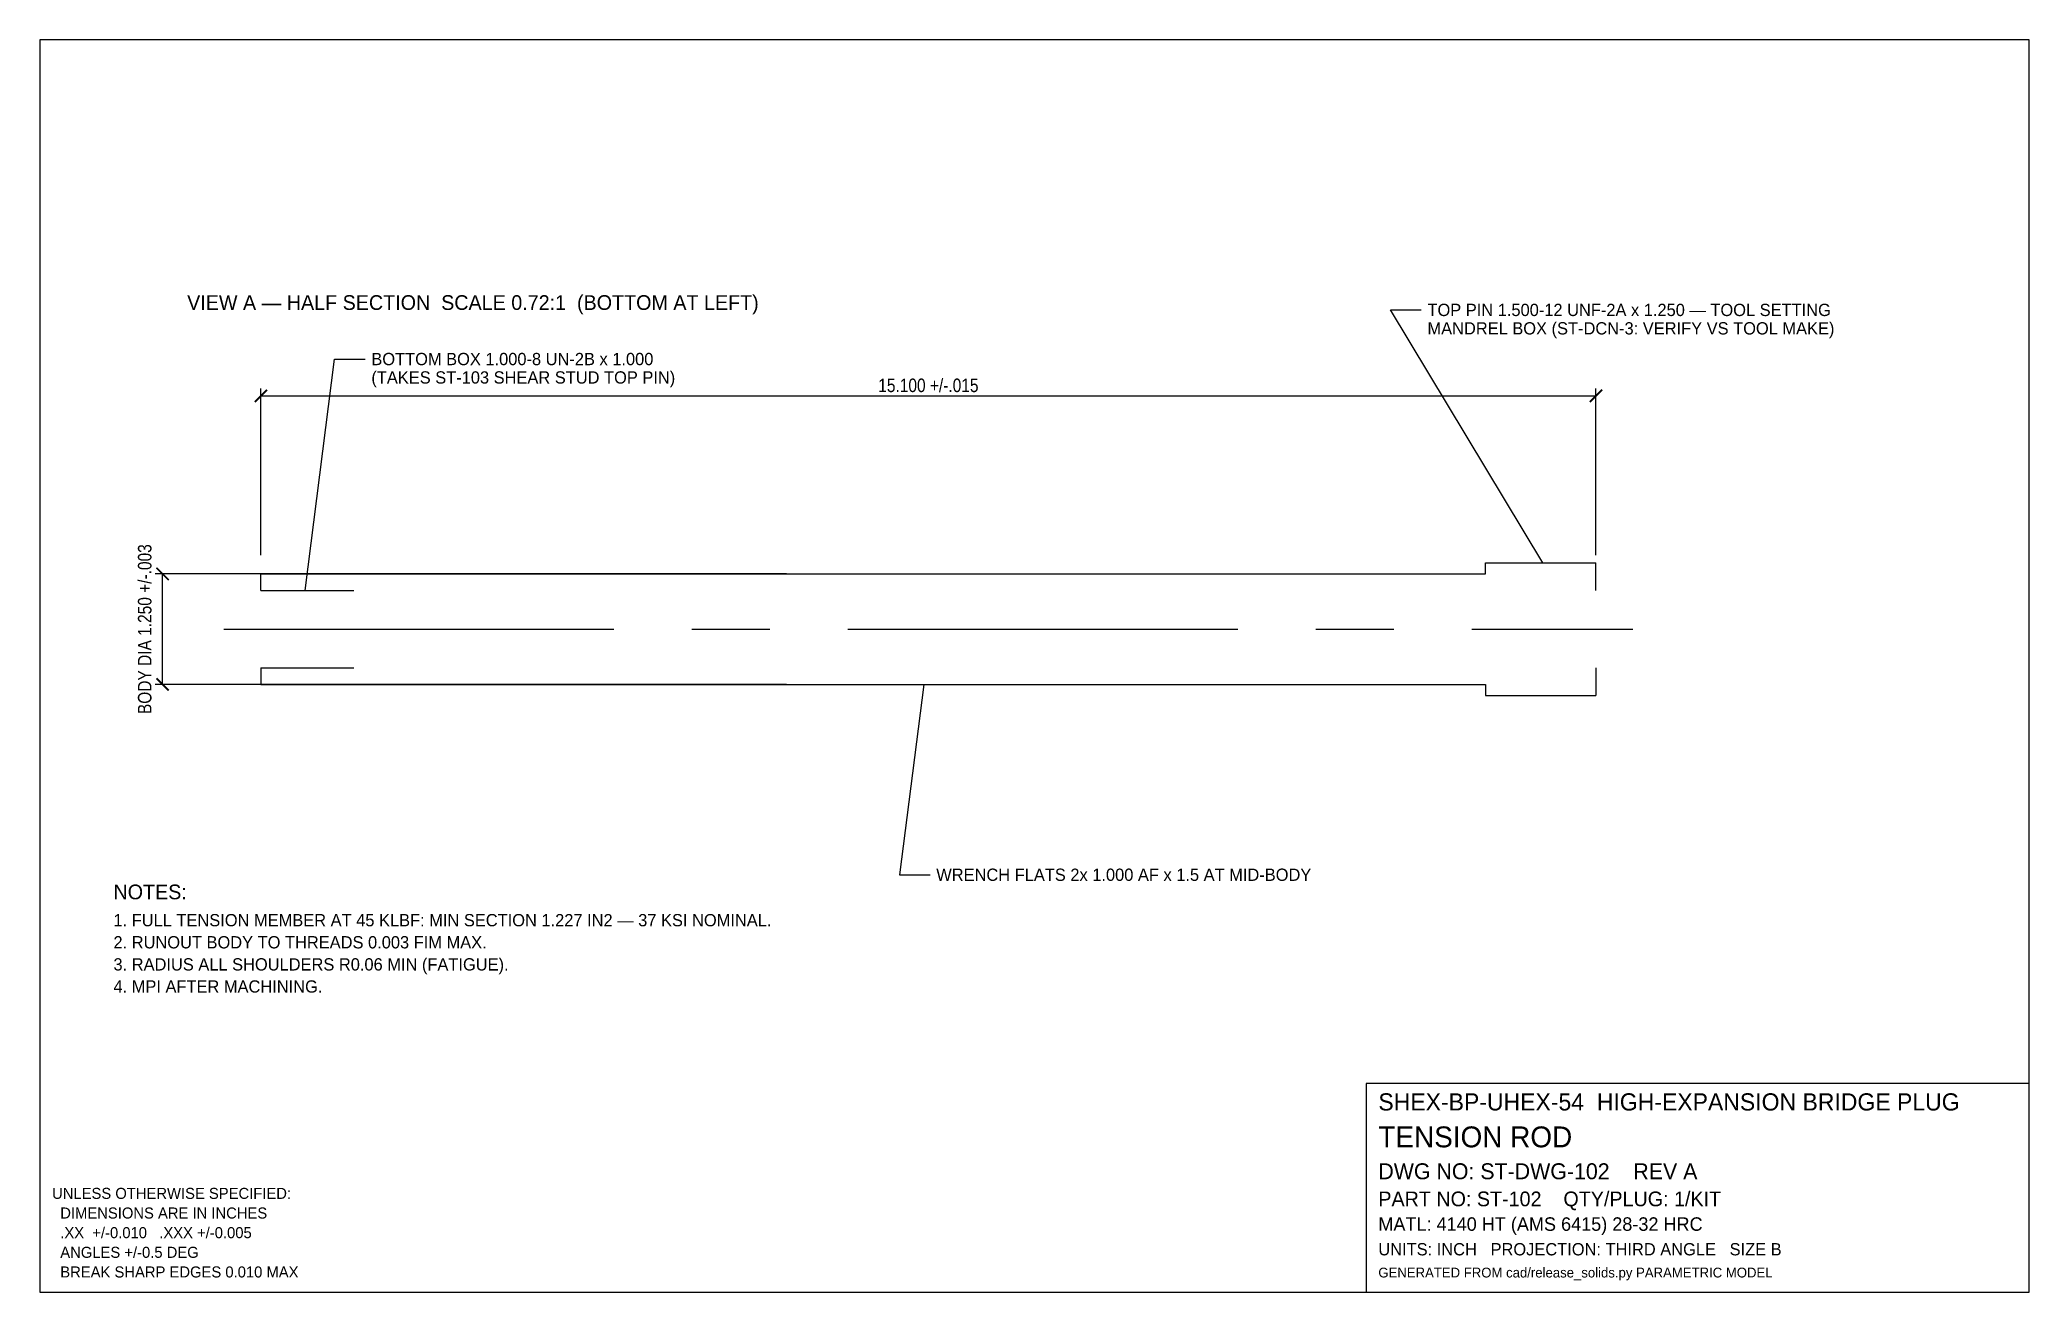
# Model space of a CAD drawing. Header units: inches. Extents: x 0.4 to 16.6, y 0.4 to 10.6.
import ezdxf

# ---------------------------------------------------------------- set-up
doc = ezdxf.new("R2010")
doc.units = ezdxf.units.IN
doc.linetypes.add('CENTER', pattern=[5.08, 3.175, -0.635, 0.635, -0.635])
doc.linetypes.add('DASHED', pattern=[1.524, 1.27, -0.254])
for name, color, linetype in [('BORDER', 7, 'CONTINUOUS'), ('CENTER', 1, 'CENTER'), ('DIM', 4, 'CONTINUOUS'), ('GEOM', 7, 'CONTINUOUS'), ('HIDDEN', 8, 'DASHED'), ('TEXT', 7, 'CONTINUOUS')]:
    doc.layers.add(name, color=color, linetype=linetype)
doc.styles.add('OpenSansCondensed-Light', font='OpenSansCondensed-Light.ttf')
doc.dimstyles.new('EZDXF', dxfattribs={"dimtxt": 0.11, "dimasz": 0.1, "dimexe": 0.06, "dimexo": 0.04, "dimgap": 0.03, "dimtad": 1, "dimdec": 3, "dimlfac": 100, "dimzin": 12, "dimdsep": 46, "dimtxsty": 'OpenSansCondensed-Light', "dimblk": 'ARCHTICK', "dimcen": 2.5, "dimazin": 3, "dimtfac": 0.5, "dimtmove": 2, "dimatfit": 3})

# ---------------------------------------------------------------- blocks, each defined once
blk = doc.blocks.new('_ARCHTICK')
at = {"color": 0, "linetype": 'BYBLOCK', "const_width": 0.15}
blk.add_lwpolyline([(-0.5, -0.5), (0.5, 0.5)], dxfattribs=at)

msp = doc.modelspace()

# ---------------------------------------------------------------- linework, layer by layer
at = {"layer": 'BORDER'}
for points in [[(0.4, 0.4), (16.6, 0.4), (16.6, 10.6), (0.4, 10.6), (0.4, 0.4)], [(11.2, 0.4), (16.6, 0.4), (16.6, 2.1), (11.2, 2.1), (11.2, 0.4)]]:
    msp.add_lwpolyline(points, dxfattribs=at)
at = {"layer": 'CENTER'}
msp.add_line((1.9, 5.8), (13.372, 5.8), dxfattribs=at)
at = {"layer": 'DIM'}
for points in [[(12.64, 6.34), (11.4, 8.4), (11.65, 8.4)], [(2.56, 6.115), (2.8, 8), (3.05, 8)], [(7.6, 5.35), (7.4, 3.8), (7.65, 3.8)]]:
    msp.add_lwpolyline(points, dxfattribs=at)
at = {"layer": 'GEOM'}
for p, q in [((13.072, 6.115), (13.072, 6.34)), ((2.2, 6.115), (2.2, 6.25)), ((2.2, 5.485), (2.2, 5.35)), ((13.072, 5.485), (13.072, 5.26))]:
    msp.add_line(p, q, dxfattribs=at)
for points in [[(2.2, 6.25), (12.172, 6.25), (12.172, 6.34), (13.072, 6.34)], [(2.2, 5.485), (2.956, 5.485)], [(2.2, 5.35), (12.172, 5.35), (12.172, 5.26), (13.072, 5.26)]]:
    msp.add_lwpolyline(points, dxfattribs=at)
at = {"layer": 'HIDDEN'}
msp.add_lwpolyline([(2.2, 6.115), (2.956, 6.115)], dxfattribs=at)

# ---------------------------------------------------------------- texts
at = {"layer": 'TEXT'}
for s, height, p in [('VIEW A — HALF SECTION  SCALE 0.72:1  (BOTTOM AT LEFT)', 0.12, (1.6, 8.4)), ('TOP PIN 1.500-12 UNF-2A x 1.250 — TOOL SETTING', 0.1, (11.7, 8.35)), ('MANDREL BOX (ST-DCN-3: VERIFY VS TOOL MAKE)', 0.1, (11.7, 8.2)), ('BOTTOM BOX 1.000-8 UN-2B x 1.000', 0.1, (3.1, 7.95)), ('(TAKES ST-103 SHEAR STUD TOP PIN)', 0.1, (3.1, 7.8)), ('WRENCH FLATS 2x 1.000 AF x 1.5 AT MID-BODY', 0.1, (7.7, 3.75)), ('NOTES:', 0.12, (1, 3.6)), ('1. FULL TENSION MEMBER AT 45 KLBF: MIN SECTION 1.227 IN2 — 37 KSI NOMINAL.', 0.1, (1, 3.38)), ('2. RUNOUT BODY TO THREADS 0.003 FIM MAX.', 0.1, (1, 3.2)), ('3. RADIUS ALL SHOULDERS R0.06 MIN (FATIGUE).', 0.1, (1, 3.02)), ('4. MPI AFTER MACHINING.', 0.1, (1, 2.84)), ('SHEX-BP-UHEX-54  HIGH-EXPANSION BRIDGE PLUG', 0.14, (11.3, 1.88)), ('TENSION ROD', 0.17, (11.3, 1.58)), ('DWG NO: ST-DWG-102    REV A', 0.13, (11.3, 1.32)), ('UNLESS OTHERWISE SPECIFIED:', 0.09, (0.5, 1.16)), ('PART NO: ST-102    QTY/PLUG: 1/KIT', 0.12, (11.3, 1.1)), ('  DIMENSIONS ARE IN INCHES', 0.09, (0.5, 1)), ('MATL: 4140 HT (AMS 6415) 28-32 HRC', 0.11, (11.3, 0.9)), ('  .XX  +/-0.010   .XXX +/-0.005', 0.09, (0.5, 0.84)), ('  ANGLES +/-0.5 DEG', 0.09, (0.5, 0.68)), ('UNITS: INCH   PROJECTION: THIRD ANGLE   SIZE B', 0.1, (11.3, 0.7)), ('  BREAK SHARP EDGES 0.010 MAX', 0.09, (0.5, 0.52)), ('GENERATED FROM cad/release_solids.py PARAMETRIC MODEL', 0.08, (11.3, 0.52))]:
    msp.add_text(s, height=height, dxfattribs=at).set_placement(p)

# ---------------------------------------------------------------- dimensions: what is measured, and where the dimension line sits
at = {"layer": 'DIM'}
msp.add_linear_dim(base=(2.2, 7.7), p1=(2.2, 6.3616), p2=(13.072, 6.3616), text='15.100 +/-.015', dimstyle='EZDXF', override={"dimlfac": 1.388889}, dxfattribs=at).render()
msp.add_linear_dim(base=(1.4, 5.35), p1=(6.52, 5.35), p2=(6.52, 6.25), angle=90, text='BODY DIA 1.250 +/-.003', dimstyle='EZDXF', override={"dimlfac": 1.388889}, dxfattribs=at).render()

doc.saveas('drawing.dxf')
